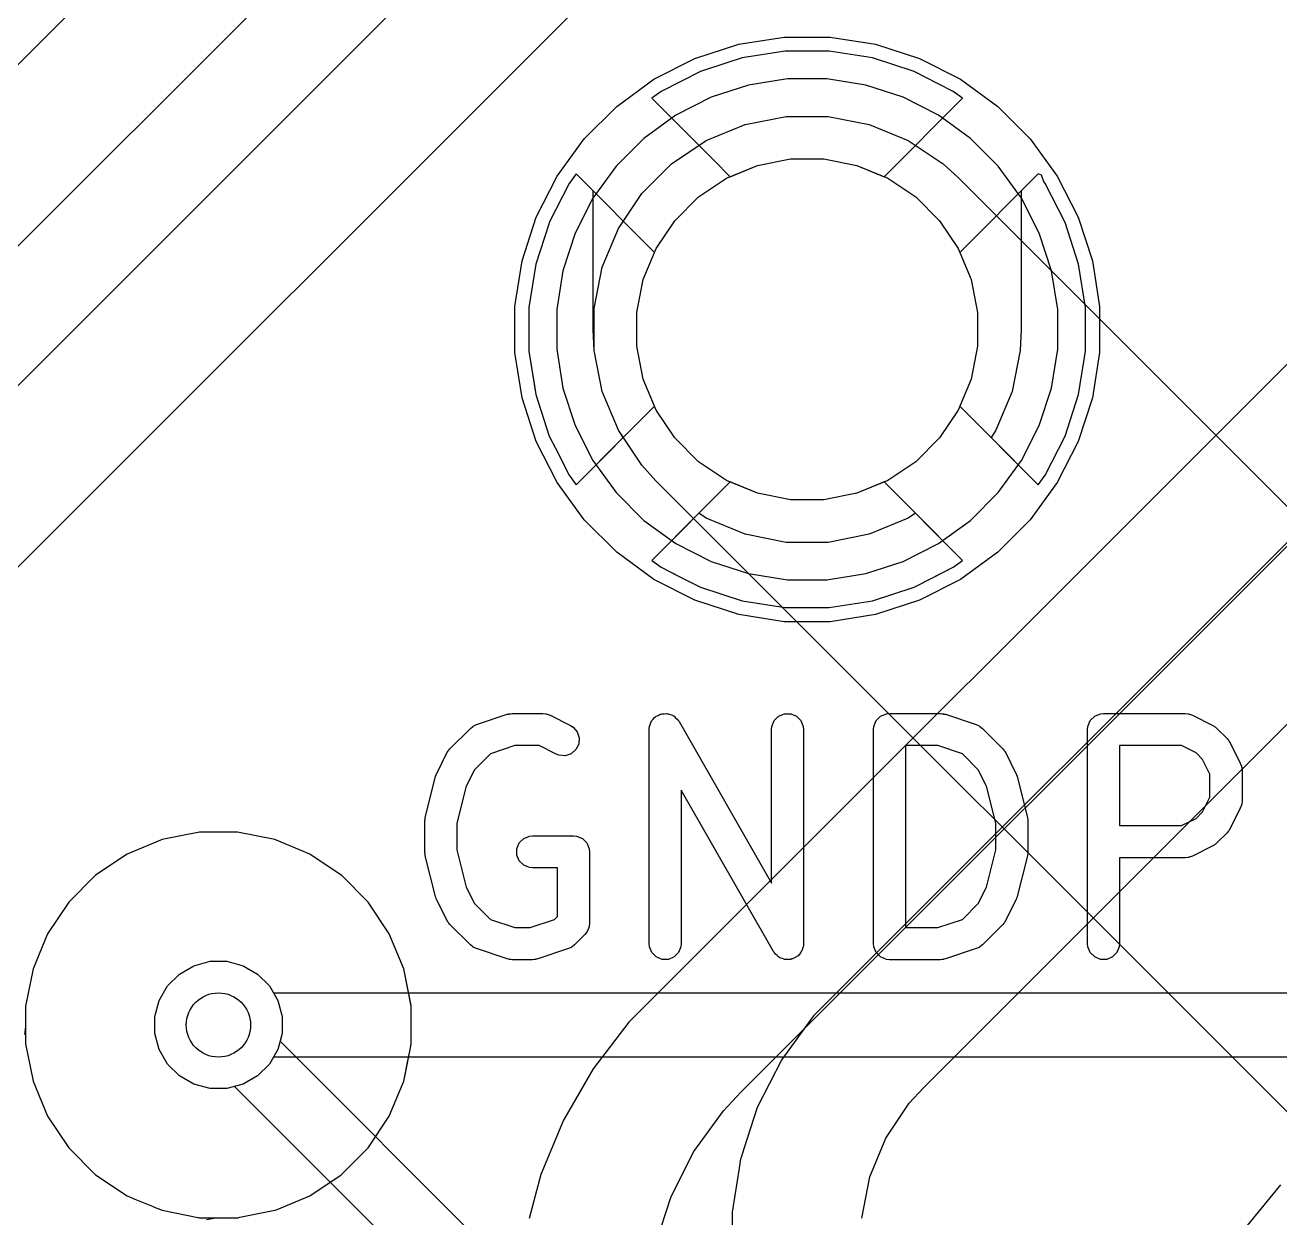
# Model space of a CAD drawing. Header units: inches. Extents: x 1.3 to 5.24, y -7.03 to -1.12.
# Drawn here: x 2.5235 to 2.7543, y -3.9134 to -3.694 of the extents above; entities that cross this region are included whole.
import ezdxf

# ---------------------------------------------------------------- set-up
doc = ezdxf.new("R2010")
doc.units = ezdxf.units.IN
doc.header["$MEASUREMENT"] = 0
for name, color, linetype, true_color in [('B.Cu', 153, 'CONTINUOUS', 0x4d7fc4), ('B.Mask', 4, 'CONTINUOUS', 0x02ffee), ('F.Cu', 13, 'CONTINUOUS', 0xc83434), ('F.Mask', 201, 'CONTINUOUS', 0xd864ff), ('F.Silkscreen', 41, 'CONTINUOUS', 0xf2eda1), ('In1.Cu', 91, 'CONTINUOUS', 0x7fc87f), ('In2.Cu', 33, 'CONTINUOUS', 0xce7d2c)]:
    doc.layers.add(name, color=color, linetype=linetype, true_color=true_color)

msp = doc.modelspace()

# ---------------------------------------------------------------- linework, layer by layer
at = {"layer": 'B.Cu', "linetype": 'CONTINUOUS'}
for p, q in [((2.82897, -3.71578), (2.66847, -3.87627)), ((2.62482, -3.72142), (2.62355, -3.72317)), ((2.62795, -3.72455), (2.62482, -3.72142)), ((2.62482, -3.72142), (2.62482, -3.72142)), ((2.62482, -3.72142), (2.62482, -3.72142)), ((2.70982, -3.72142), (2.70669, -3.72455)), ((2.71038, -3.72165), (2.70982, -3.72142)), ((2.71075, -3.7227), (2.71038, -3.72165)), ((2.62355, -3.72317), (2.61989, -3.73035)), ((2.7111, -3.72318), (2.71075, -3.7227)), ((2.71475, -3.73035), (2.7111, -3.72318)), ((2.62795, -3.75), (2.62795, -3.72455)), ((2.70669, -3.72455), (2.70669, -3.75)), ((2.61979, -3.73066), (2.6174, -3.73802)), ((2.61989, -3.73035), (2.61979, -3.73066)), ((2.71724, -3.73802), (2.71475, -3.73035)), ((2.71475, -3.73035), (2.71475, -3.73035)), ((2.71475, -3.73035), (2.71475, -3.73035)), ((2.6887, -3.88948), (2.84618, -3.732)), ((2.6174, -3.73802), (2.61614, -3.74597)), ((2.6174, -3.73802), (2.6174, -3.73802)), ((2.6174, -3.73802), (2.6174, -3.73802)), ((2.7185, -3.74597), (2.71724, -3.73802)), ((2.61614, -3.74597), (2.61614, -3.75403)), ((2.7185, -3.75403), (2.7185, -3.74597)), ((2.62814, -3.75386), (2.62795, -3.75)), ((2.70669, -3.75), (2.7065, -3.75386)), ((2.61614, -3.75403), (2.61715, -3.76037)), ((2.62965, -3.76143), (2.62814, -3.75386)), ((2.7065, -3.75386), (2.705, -3.76143)), ((2.71724, -3.76198), (2.7185, -3.75403)), ((2.61715, -3.76037), (2.6174, -3.76198)), ((2.6174, -3.76198), (2.61989, -3.76965)), ((2.6326, -3.76856), (2.62965, -3.76143)), ((2.705, -3.76143), (2.70204, -3.76856)), ((2.71475, -3.76965), (2.71724, -3.76198)), ((2.61989, -3.76965), (2.62103, -3.77188)), ((2.62482, -3.77858), (2.6335, -3.7699)), ((2.6335, -3.7699), (2.6326, -3.76856)), ((2.70204, -3.76856), (2.70115, -3.7699)), ((2.70115, -3.7699), (2.70982, -3.77858)), ((2.7111, -3.77682), (2.71475, -3.76965)), ((2.62103, -3.77188), (2.62355, -3.77683)), ((2.62355, -3.77683), (2.62355, -3.77683)), ((2.62355, -3.77683), (2.62482, -3.77858)), ((2.70982, -3.77858), (2.7111, -3.77682)), ((2.62482, -3.77858), (2.62482, -3.77858)), ((2.62482, -3.77858), (2.62482, -3.77858)), ((2.62482, -3.77858), (2.62482, -3.77858)), ((2.70982, -3.77858), (2.70982, -3.77858)), ((2.64742, -3.78382), (2.63874, -3.7925)), ((2.64876, -3.78472), (2.64742, -3.78382)), ((2.68723, -3.78382), (2.68588, -3.78472)), ((2.6959, -3.7925), (2.68723, -3.78382)), ((2.65589, -3.78767), (2.64876, -3.78472)), ((2.68588, -3.78472), (2.67875, -3.78767)), ((2.66346, -3.78918), (2.65589, -3.78767)), ((2.67875, -3.78767), (2.67118, -3.78918)), ((2.67118, -3.78918), (2.66346, -3.78918)), ((2.63874, -3.7925), (2.63874, -3.7925)), ((2.63874, -3.7925), (2.63874, -3.7925)), ((2.63874, -3.7925), (2.6405, -3.79377)), ((2.69415, -3.79377), (2.6959, -3.7925)), ((2.6405, -3.79377), (2.64389, -3.7955)), ((2.64389, -3.7955), (2.64768, -3.79743)), ((2.68751, -3.79716), (2.69415, -3.79377)), ((2.69415, -3.79377), (2.69415, -3.79377)), ((2.69415, -3.79377), (2.69415, -3.79377)), ((2.64768, -3.79743), (2.64768, -3.79743)), ((2.64768, -3.79743), (2.64768, -3.79743)), ((2.64768, -3.79743), (2.65534, -3.79992)), ((2.67931, -3.79992), (2.68697, -3.79743)), ((2.68697, -3.79743), (2.68751, -3.79716)), ((2.65534, -3.79992), (2.66329, -3.80118)), ((2.67135, -3.80118), (2.67931, -3.79992)), ((2.66329, -3.80118), (2.67135, -3.80118)), ((2.67135, -3.80118), (2.67135, -3.80118)), ((2.54871, -3.84386), (2.54226, -3.84653)), ((2.55556, -3.8425), (2.54871, -3.84386)), ((2.54871, -3.84386), (2.54871, -3.84386)), ((2.54871, -3.84386), (2.54871, -3.84386)), ((2.56255, -3.8425), (2.55556, -3.8425)), ((2.55556, -3.8425), (2.55556, -3.8425)), ((2.55556, -3.8425), (2.55556, -3.8425)), ((2.5694, -3.84386), (2.56255, -3.8425)), ((2.56255, -3.8425), (2.56255, -3.8425)), ((2.56255, -3.8425), (2.56255, -3.8425)), ((2.57585, -3.84653), (2.5694, -3.84386)), ((2.5694, -3.84386), (2.5694, -3.84386)), ((2.5694, -3.84386), (2.5694, -3.84386)), ((2.54226, -3.84654), (2.53646, -3.85041)), ((2.54226, -3.84653), (2.54226, -3.84653)), ((2.54226, -3.84653), (2.54226, -3.84654)), ((2.57585, -3.84654), (2.57585, -3.84653)), ((2.57585, -3.84653), (2.57585, -3.84653)), ((2.58165, -3.85041), (2.57585, -3.84654)), ((2.57585, -3.84654), (2.57585, -3.84654)), ((2.57585, -3.84654), (2.57585, -3.84654)), ((2.53645, -3.85042), (2.53152, -3.85535)), ((2.53646, -3.85041), (2.53645, -3.85042)), ((2.53646, -3.85041), (2.53646, -3.85041)), ((2.58165, -3.85041), (2.58165, -3.85041)), ((2.58166, -3.85042), (2.58165, -3.85041)), ((2.58659, -3.85535), (2.58166, -3.85042)), ((2.53152, -3.85535), (2.52764, -3.86116)), ((2.53152, -3.85535), (2.53152, -3.85535)), ((2.53152, -3.85535), (2.53152, -3.85535)), ((2.59047, -3.86116), (2.58659, -3.85535)), ((2.58659, -3.85535), (2.58659, -3.85535)), ((2.58659, -3.85535), (2.58659, -3.85535)), ((2.52764, -3.86116), (2.52496, -3.86761)), ((2.52764, -3.86116), (2.52764, -3.86116)), ((2.52764, -3.86116), (2.52764, -3.86116)), ((2.59315, -3.86761), (2.59047, -3.86116)), ((2.59047, -3.86116), (2.59047, -3.86116)), ((2.55187, -3.86858), (2.55454, -3.86704)), ((2.55454, -3.86704), (2.55751, -3.86624)), ((2.55751, -3.86624), (2.5606, -3.86624)), ((2.5606, -3.86624), (2.56358, -3.86704)), ((2.56358, -3.86704), (2.56625, -3.86858)), ((2.52496, -3.86761), (2.5236, -3.87446)), ((2.52496, -3.86761), (2.52496, -3.86761)), ((2.52496, -3.86761), (2.52496, -3.86761)), ((2.54968, -3.87076), (2.55187, -3.86858)), ((2.56625, -3.86858), (2.56843, -3.87076)), ((2.59451, -3.87446), (2.59315, -3.86761)), ((2.59315, -3.86761), (2.59315, -3.86761)), ((2.54814, -3.87343), (2.54968, -3.87076)), ((2.56843, -3.87076), (2.56997, -3.87343)), ((2.54735, -3.87641), (2.54814, -3.87343)), ((2.56997, -3.87343), (2.57077, -3.87641)), ((2.5236, -3.87446), (2.5236, -3.88144)), ((2.54735, -3.87949), (2.54735, -3.87641)), ((2.57077, -3.87641), (2.57077, -3.87949)), ((2.59451, -3.88144), (2.59451, -3.87446)), ((2.59451, -3.87446), (2.59451, -3.87446)), ((2.59451, -3.87446), (2.59451, -3.87446)), ((2.66847, -3.87627), (2.66264, -3.8843)), ((2.66847, -3.87627), (2.66847, -3.87627)), ((2.54814, -3.88247), (2.54735, -3.87949)), ((2.57077, -3.87949), (2.56997, -3.88247)), ((2.5236, -3.88144), (2.52496, -3.88829)), ((2.54968, -3.88514), (2.54814, -3.88247)), ((2.56997, -3.88247), (2.56843, -3.88514)), ((2.59332, -3.88741), (2.59442, -3.88187)), ((2.59442, -3.88187), (2.59451, -3.88144)), ((2.55187, -3.88732), (2.54968, -3.88514)), ((2.56843, -3.88514), (2.56625, -3.88732)), ((2.66264, -3.8843), (2.65814, -3.89313)), ((2.55454, -3.88886), (2.55187, -3.88732)), ((2.56625, -3.88732), (2.56358, -3.88886)), ((2.59315, -3.88829), (2.59332, -3.88741)), ((2.52496, -3.88829), (2.52496, -3.88829)), ((2.52496, -3.88829), (2.52496, -3.88829)), ((2.52496, -3.88829), (2.52764, -3.89475)), ((2.55751, -3.88966), (2.55454, -3.88886)), ((2.5606, -3.88966), (2.55751, -3.88966)), ((2.56358, -3.88886), (2.5606, -3.88966)), ((2.59047, -3.89475), (2.59315, -3.88829)), ((2.6861, -3.89235), (2.6887, -3.88948)), ((2.68304, -3.89693), (2.6861, -3.89235)), ((2.52764, -3.89475), (2.52764, -3.89475)), ((2.52764, -3.89475), (2.52764, -3.89475)), ((2.52764, -3.89475), (2.53152, -3.90055)), ((2.58659, -3.90055), (2.59047, -3.89475)), ((2.65814, -3.89313), (2.65567, -3.90073)), ((2.68181, -3.89876), (2.68304, -3.89693)), ((2.67886, -3.90589), (2.68181, -3.89876)), ((2.53152, -3.90055), (2.53152, -3.90055)), ((2.53152, -3.90055), (2.53152, -3.90055)), ((2.53152, -3.90055), (2.53645, -3.90549)), ((2.58165, -3.90549), (2.58659, -3.90055)), ((2.65567, -3.90073), (2.65516, -3.90232)), ((2.65508, -3.90257), (2.6548, -3.9043)), ((2.6551, -3.90248), (2.65508, -3.90257)), ((2.65508, -3.90257), (2.65508, -3.90257)), ((2.65516, -3.90232), (2.6551, -3.90248)), ((2.53645, -3.90549), (2.53646, -3.90549)), ((2.53646, -3.90549), (2.53646, -3.90549)), ((2.53646, -3.90549), (2.54226, -3.90937)), ((2.57585, -3.90937), (2.58165, -3.90549)), ((2.6548, -3.9043), (2.65352, -3.91236)), ((2.67735, -3.91346), (2.67886, -3.90589)), ((2.54226, -3.90937), (2.54226, -3.90937)), ((2.54226, -3.90937), (2.54368, -3.90996)), ((2.54368, -3.90996), (2.54705, -3.91136)), ((2.56984, -3.91186), (2.57585, -3.90937)), ((2.57585, -3.90937), (2.57585, -3.90937)), ((2.57585, -3.90937), (2.57585, -3.90937)), ((2.54705, -3.91136), (2.54705, -3.91136)), ((2.54705, -3.91136), (2.5471, -3.91137)), ((2.5471, -3.91137), (2.54871, -3.91204)), ((2.54871, -3.91204), (2.54871, -3.91204)), ((2.54871, -3.91204), (2.54871, -3.91204)), ((2.54871, -3.91204), (2.55526, -3.91335)), ((2.55526, -3.91335), (2.55537, -3.91337)), ((2.55537, -3.91337), (2.55556, -3.91341)), ((2.55556, -3.91341), (2.56255, -3.91341)), ((2.56255, -3.91341), (2.56271, -3.91341)), ((2.56271, -3.91341), (2.56302, -3.91331)), ((2.56302, -3.91331), (2.56483, -3.91295)), ((2.56483, -3.91295), (2.5694, -3.91204)), ((2.56483, -3.91295), (2.56483, -3.91295)), ((2.5694, -3.91204), (2.56952, -3.91199)), ((2.5694, -3.91204), (2.5694, -3.91204)), ((2.5694, -3.91204), (2.5694, -3.91204)), ((2.5694, -3.91204), (2.5694, -3.91204)), ((2.5694, -3.91204), (2.5694, -3.91204)), ((2.56952, -3.91199), (2.56984, -3.91186)), ((2.56984, -3.91186), (2.56984, -3.91186)), ((2.65352, -3.91236), (2.65352, -4.02071))]:
    msp.add_line(p, q, dxfattribs=at)
at = {"layer": 'B.Cu'}
msp.add_circle((2.55906, -3.87795), 0.00591, dxfattribs=at)
at = {"layer": 'B.Mask', "linetype": 'CONTINUOUS'}
for p, q in [((2.65818, -3.71986), (2.66424, -3.71866)), ((2.66424, -3.71866), (2.67041, -3.71866)), ((2.67041, -3.71866), (2.67647, -3.71986)), ((2.65248, -3.72222), (2.65818, -3.71986)), ((2.67647, -3.71986), (2.68217, -3.72222)), ((2.64734, -3.72565), (2.65248, -3.72222)), ((2.68217, -3.72222), (2.6873, -3.72565)), ((2.64298, -3.73002), (2.64734, -3.72565)), ((2.6873, -3.72565), (2.69167, -3.73002)), ((2.63955, -3.73515), (2.64298, -3.73002)), ((2.69167, -3.73002), (2.6951, -3.73515)), ((2.63718, -3.74086), (2.63955, -3.73515)), ((2.6951, -3.73515), (2.69746, -3.74086)), ((2.63598, -3.74691), (2.63718, -3.74086)), ((2.69746, -3.74086), (2.69867, -3.74691)), ((2.63598, -3.75309), (2.63598, -3.74691)), ((2.69867, -3.74691), (2.69867, -3.75309)), ((2.63718, -3.75914), (2.63598, -3.75309)), ((2.69867, -3.75309), (2.69746, -3.75914)), ((2.63955, -3.76485), (2.63718, -3.75914)), ((2.69746, -3.75914), (2.6951, -3.76485)), ((2.64298, -3.76998), (2.63955, -3.76485)), ((2.6951, -3.76485), (2.69167, -3.76998)), ((2.64734, -3.77435), (2.64298, -3.76998)), ((2.69167, -3.76998), (2.6873, -3.77435)), ((2.65248, -3.77778), (2.64734, -3.77435)), ((2.6873, -3.77435), (2.68217, -3.77778)), ((2.65818, -3.78014), (2.65248, -3.77778)), ((2.68217, -3.77778), (2.67647, -3.78014)), ((2.66424, -3.78134), (2.65818, -3.78014)), ((2.67041, -3.78134), (2.66424, -3.78134)), ((2.67647, -3.78014), (2.67041, -3.78134))]:
    msp.add_line(p, q, dxfattribs=at)
at = {"layer": 'F.Cu', "linetype": 'CONTINUOUS'}
for p, q in [((2.66329, -3.69882), (2.65534, -3.70008)), ((2.67135, -3.69882), (2.66329, -3.69882)), ((2.66329, -3.69882), (2.66329, -3.69882)), ((2.67931, -3.70008), (2.67135, -3.69882)), ((2.67135, -3.69882), (2.67135, -3.69882)), ((2.65236, -3.70105), (2.64768, -3.70257)), ((2.65534, -3.70008), (2.65236, -3.70105)), ((2.65534, -3.70008), (2.65534, -3.70008)), ((2.65534, -3.70008), (2.65534, -3.70008)), ((2.68697, -3.70257), (2.67931, -3.70008)), ((2.67931, -3.70008), (2.67931, -3.70008)), ((2.64768, -3.70257), (2.6405, -3.70623)), ((2.69151, -3.70488), (2.68697, -3.70257)), ((2.69415, -3.70623), (2.69151, -3.70488)), ((2.6405, -3.70623), (2.63874, -3.7075)), ((2.63874, -3.7075), (2.63874, -3.7075)), ((2.63874, -3.7075), (2.63874, -3.7075)), ((2.63874, -3.7075), (2.65014, -3.7189)), ((2.68147, -3.72193), (2.6959, -3.7075)), ((2.6959, -3.7075), (2.69415, -3.70623)), ((2.69415, -3.70623), (2.69415, -3.70623)), ((2.6959, -3.7075), (2.6959, -3.7075)), ((2.6959, -3.7075), (2.6959, -3.7075)), ((2.6959, -3.7075), (2.6959, -3.7075)), ((2.6959, -3.7075), (2.6959, -3.7075)), ((2.65014, -3.7189), (2.65318, -3.72193)), ((2.65818, -3.71986), (2.66424, -3.71866)), ((2.66424, -3.71866), (2.67041, -3.71866)), ((2.67041, -3.71866), (2.67647, -3.71986)), ((2.62482, -3.72142), (2.62355, -3.72317)), ((2.63926, -3.73585), (2.62482, -3.72142)), ((2.62482, -3.72142), (2.62482, -3.72142)), ((2.62482, -3.72142), (2.62482, -3.72142)), ((2.65318, -3.72193), (2.65818, -3.71986)), ((2.67647, -3.71986), (2.68147, -3.72193)), ((2.70982, -3.72142), (2.69539, -3.73585)), ((2.71038, -3.72165), (2.70982, -3.72142)), ((2.71075, -3.7227), (2.71038, -3.72165)), ((2.62355, -3.72317), (2.61989, -3.73035)), ((2.7111, -3.72318), (2.71075, -3.7227)), ((2.71475, -3.73035), (2.7111, -3.72318)), ((2.7871, -3.72488), (2.63454, -3.87744)), ((2.61979, -3.73066), (2.6174, -3.73802)), ((2.61989, -3.73035), (2.61979, -3.73066)), ((2.71724, -3.73802), (2.71475, -3.73035)), ((2.71475, -3.73035), (2.71475, -3.73035)), ((2.71475, -3.73035), (2.71475, -3.73035)), ((2.6174, -3.73802), (2.61614, -3.74597)), ((2.6174, -3.73802), (2.6174, -3.73802)), ((2.6174, -3.73802), (2.6174, -3.73802)), ((2.63718, -3.74086), (2.63926, -3.73585)), ((2.65509, -3.89033), (2.80765, -3.73777)), ((2.69539, -3.73585), (2.69746, -3.74086)), ((2.7185, -3.74597), (2.71724, -3.73802)), ((2.63598, -3.74691), (2.63718, -3.74086)), ((2.69746, -3.74086), (2.69867, -3.74691)), ((2.61614, -3.74597), (2.61614, -3.75403)), ((2.63598, -3.75309), (2.63598, -3.74691)), ((2.69867, -3.74691), (2.69867, -3.75309)), ((2.7185, -3.75403), (2.7185, -3.74597)), ((2.61614, -3.75403), (2.6174, -3.76198)), ((2.63718, -3.75914), (2.63598, -3.75309)), ((2.69867, -3.75309), (2.69746, -3.75914)), ((2.71724, -3.76198), (2.7185, -3.75403)), ((2.63926, -3.76415), (2.63718, -3.75914)), ((2.69746, -3.75914), (2.69539, -3.76415)), ((2.6174, -3.76198), (2.6174, -3.76198)), ((2.6174, -3.76198), (2.61989, -3.76965)), ((2.71475, -3.76965), (2.71724, -3.76198)), ((2.62482, -3.77858), (2.63926, -3.76415)), ((2.69539, -3.76415), (2.70982, -3.77858)), ((2.61989, -3.76965), (2.62103, -3.77188)), ((2.7111, -3.77682), (2.71475, -3.76965)), ((2.62103, -3.77188), (2.62355, -3.77683)), ((2.62355, -3.77683), (2.62355, -3.77683)), ((2.62355, -3.77683), (2.62482, -3.77858)), ((2.70982, -3.77858), (2.7111, -3.77682)), ((2.62482, -3.77858), (2.62482, -3.77858)), ((2.62482, -3.77858), (2.62482, -3.77858)), ((2.62482, -3.77858), (2.62482, -3.77858)), ((2.65318, -3.77807), (2.63874, -3.7925)), ((2.65818, -3.78014), (2.65318, -3.77807)), ((2.68147, -3.77807), (2.67647, -3.78014)), ((2.6959, -3.7925), (2.68147, -3.77807)), ((2.70982, -3.77858), (2.70982, -3.77858)), ((2.66424, -3.78134), (2.65818, -3.78014)), ((2.67041, -3.78134), (2.66424, -3.78134)), ((2.67647, -3.78014), (2.67041, -3.78134)), ((2.63874, -3.7925), (2.63874, -3.7925)), ((2.63874, -3.7925), (2.63874, -3.7925)), ((2.63874, -3.7925), (2.6405, -3.79377)), ((2.69415, -3.79377), (2.6959, -3.7925)), ((2.6405, -3.79377), (2.64339, -3.79525)), ((2.64339, -3.79525), (2.64768, -3.79743)), ((2.68751, -3.79716), (2.69263, -3.79455)), ((2.69263, -3.79455), (2.69415, -3.79377)), ((2.64768, -3.79743), (2.64768, -3.79743)), ((2.64768, -3.79743), (2.64768, -3.79743)), ((2.64768, -3.79743), (2.65534, -3.79992)), ((2.67931, -3.79992), (2.68697, -3.79743)), ((2.68697, -3.79743), (2.68751, -3.79716)), ((2.65534, -3.79992), (2.66329, -3.80118)), ((2.67135, -3.80118), (2.67931, -3.79992)), ((2.66329, -3.80118), (2.67135, -3.80118)), ((2.67135, -3.80118), (2.67135, -3.80118)), ((2.54871, -3.84386), (2.54226, -3.84653)), ((2.55556, -3.8425), (2.54871, -3.84386)), ((2.54871, -3.84386), (2.54871, -3.84386)), ((2.54871, -3.84386), (2.54871, -3.84386)), ((2.56255, -3.8425), (2.55556, -3.8425)), ((2.55556, -3.8425), (2.55556, -3.8425)), ((2.55556, -3.8425), (2.55556, -3.8425)), ((2.5694, -3.84386), (2.56255, -3.8425)), ((2.56255, -3.8425), (2.56255, -3.8425)), ((2.56255, -3.8425), (2.56255, -3.8425)), ((2.57585, -3.84653), (2.5694, -3.84386)), ((2.5694, -3.84386), (2.5694, -3.84386)), ((2.5694, -3.84386), (2.5694, -3.84386)), ((2.54226, -3.84654), (2.53646, -3.85041)), ((2.54226, -3.84653), (2.54226, -3.84653)), ((2.54226, -3.84653), (2.54226, -3.84654)), ((2.57585, -3.84654), (2.57585, -3.84653)), ((2.57585, -3.84653), (2.57585, -3.84653)), ((2.58165, -3.85041), (2.57585, -3.84654)), ((2.57585, -3.84654), (2.57585, -3.84654)), ((2.57585, -3.84654), (2.57585, -3.84654)), ((2.53645, -3.85042), (2.53152, -3.85535)), ((2.53646, -3.85041), (2.53645, -3.85042)), ((2.53646, -3.85041), (2.53646, -3.85041)), ((2.58165, -3.85041), (2.58165, -3.85041)), ((2.58166, -3.85042), (2.58165, -3.85041)), ((2.58659, -3.85535), (2.58166, -3.85042)), ((2.53152, -3.85535), (2.52764, -3.86116)), ((2.53152, -3.85535), (2.53152, -3.85535)), ((2.53152, -3.85535), (2.53152, -3.85535)), ((2.59047, -3.86116), (2.58659, -3.85535)), ((2.58659, -3.85535), (2.58659, -3.85535)), ((2.58659, -3.85535), (2.58659, -3.85535)), ((2.52764, -3.86116), (2.52496, -3.86761)), ((2.52764, -3.86116), (2.52764, -3.86116)), ((2.52764, -3.86116), (2.52764, -3.86116)), ((2.59315, -3.86761), (2.59047, -3.86116)), ((2.59047, -3.86116), (2.59047, -3.86116)), ((2.55187, -3.86858), (2.55454, -3.86704)), ((2.55454, -3.86704), (2.55751, -3.86624)), ((2.55751, -3.86624), (2.5606, -3.86624)), ((2.5606, -3.86624), (2.56358, -3.86704)), ((2.56358, -3.86704), (2.56625, -3.86858)), ((2.52496, -3.86761), (2.5236, -3.87446)), ((2.52496, -3.86761), (2.52496, -3.86761)), ((2.52496, -3.86761), (2.52496, -3.86761)), ((2.54968, -3.87076), (2.55187, -3.86858)), ((2.56625, -3.86858), (2.56843, -3.87076)), ((2.59449, -3.87438), (2.59315, -3.86761)), ((2.59315, -3.86761), (2.59315, -3.86761)), ((2.54814, -3.87343), (2.54968, -3.87076)), ((2.56843, -3.87076), (2.56997, -3.87343)), ((2.54735, -3.87641), (2.54814, -3.87343)), ((2.56997, -3.87343), (2.57077, -3.87641)), ((2.5236, -3.87446), (2.5236, -3.8783)), ((2.54735, -3.87949), (2.54735, -3.87641)), ((2.57077, -3.87641), (2.57077, -3.87949)), ((2.59451, -3.87445), (2.59449, -3.87438)), ((2.59451, -3.87446), (2.59451, -3.87445)), ((2.59451, -3.88144), (2.59451, -3.87446)), ((2.59451, -3.87446), (2.59451, -3.87446)), ((2.5236, -3.8783), (2.5234, -3.87968)), ((2.63454, -3.87744), (2.62794, -3.88604)), ((2.63454, -3.87744), (2.63454, -3.87744)), ((2.63454, -3.87744), (2.63454, -3.87744)), ((2.54814, -3.88247), (2.54735, -3.87949)), ((2.57077, -3.87949), (2.56997, -3.88247)), ((2.54968, -3.88514), (2.54814, -3.88247)), ((2.56997, -3.88247), (2.56843, -3.88514)), ((2.59401, -3.88395), (2.59431, -3.88245)), ((2.59431, -3.88245), (2.59451, -3.88144)), ((2.59431, -3.88245), (2.59431, -3.88245)), ((2.55187, -3.88732), (2.54968, -3.88514)), ((2.56843, -3.88514), (2.56625, -3.88732)), ((2.59315, -3.88829), (2.59395, -3.88425)), ((2.59395, -3.88425), (2.59401, -3.88395)), ((2.55454, -3.88886), (2.55187, -3.88732)), ((2.56625, -3.88732), (2.56358, -3.88886)), ((2.62794, -3.88604), (2.62477, -3.89153)), ((2.55751, -3.88966), (2.55454, -3.88886)), ((2.5606, -3.88966), (2.55751, -3.88966)), ((2.56358, -3.88886), (2.5606, -3.88966)), ((2.59047, -3.89475), (2.59315, -3.88829)), ((2.65194, -3.89373), (2.65509, -3.89033)), ((2.62477, -3.89153), (2.62252, -3.89543)), ((2.62477, -3.89153), (2.62477, -3.89153)), ((2.58659, -3.90055), (2.59047, -3.89475)), ((2.6465, -3.90123), (2.65194, -3.89373)), ((2.62252, -3.89543), (2.61837, -3.90545)), ((2.62252, -3.89543), (2.62252, -3.89543)), ((2.58165, -3.90549), (2.58659, -3.90055)), ((2.64229, -3.90949), (2.6465, -3.90123)), ((2.57585, -3.90937), (2.58165, -3.90549)), ((2.61837, -3.90545), (2.61621, -3.91352)), ((2.61837, -3.90545), (2.61837, -3.90545)), ((2.56984, -3.91186), (2.57585, -3.90937)), ((2.57585, -3.90937), (2.57585, -3.90937)), ((2.57585, -3.90937), (2.57585, -3.90937)), ((2.63943, -3.9183), (2.64229, -3.90949)), ((2.55687, -3.91371), (2.55857, -3.91341)), ((2.55857, -3.91341), (2.56271, -3.91341)), ((2.56271, -3.91341), (2.56302, -3.91331)), ((2.56302, -3.91331), (2.56483, -3.91295)), ((2.56483, -3.91295), (2.5694, -3.91204)), ((2.56483, -3.91295), (2.56483, -3.91295)), ((2.5694, -3.91204), (2.56952, -3.91199)), ((2.5694, -3.91204), (2.5694, -3.91204)), ((2.5694, -3.91204), (2.5694, -3.91204)), ((2.5694, -3.91204), (2.5694, -3.91204)), ((2.5694, -3.91204), (2.5694, -3.91204)), ((2.56952, -3.91199), (2.56984, -3.91186)), ((2.56984, -3.91186), (2.56984, -3.91186))]:
    msp.add_line(p, q, dxfattribs=at)
at = {"layer": 'F.Cu'}
msp.add_circle((2.55906, -3.87795), 0.00591, dxfattribs=at)
at = {"layer": 'F.Mask', "linetype": 'CONTINUOUS'}
for p, q in [((2.65818, -3.71986), (2.66424, -3.71866)), ((2.66424, -3.71866), (2.67041, -3.71866)), ((2.67041, -3.71866), (2.67647, -3.71986)), ((2.65248, -3.72222), (2.65818, -3.71986)), ((2.67647, -3.71986), (2.68217, -3.72222)), ((2.64734, -3.72565), (2.65248, -3.72222)), ((2.68217, -3.72222), (2.6873, -3.72565)), ((2.64298, -3.73002), (2.64734, -3.72565)), ((2.6873, -3.72565), (2.69167, -3.73002)), ((2.63955, -3.73515), (2.64298, -3.73002)), ((2.69167, -3.73002), (2.6951, -3.73515)), ((2.63718, -3.74086), (2.63955, -3.73515)), ((2.6951, -3.73515), (2.69746, -3.74086)), ((2.63598, -3.74691), (2.63718, -3.74086)), ((2.69746, -3.74086), (2.69867, -3.74691)), ((2.63598, -3.75309), (2.63598, -3.74691)), ((2.69867, -3.74691), (2.69867, -3.75309)), ((2.63718, -3.75914), (2.63598, -3.75309)), ((2.69867, -3.75309), (2.69746, -3.75914)), ((2.63955, -3.76485), (2.63718, -3.75914)), ((2.69746, -3.75914), (2.6951, -3.76485)), ((2.64298, -3.76998), (2.63955, -3.76485)), ((2.6951, -3.76485), (2.69167, -3.76998)), ((2.64734, -3.77435), (2.64298, -3.76998)), ((2.69167, -3.76998), (2.6873, -3.77435)), ((2.65248, -3.77778), (2.64734, -3.77435)), ((2.6873, -3.77435), (2.68217, -3.77778)), ((2.65818, -3.78014), (2.65248, -3.77778)), ((2.68217, -3.77778), (2.67647, -3.78014)), ((2.66424, -3.78134), (2.65818, -3.78014)), ((2.67041, -3.78134), (2.66424, -3.78134)), ((2.67647, -3.78014), (2.67041, -3.78134))]:
    msp.add_line(p, q, dxfattribs=at)
at = {"layer": 'F.Silkscreen', "linetype": 'CONTINUOUS'}
for p, q in [((2.65473, -3.69755), (2.66309, -3.69623)), ((2.66309, -3.69623), (2.67155, -3.69623)), ((2.67155, -3.69623), (2.67991, -3.69755)), ((2.64668, -3.70017), (2.65473, -3.69755)), ((2.67991, -3.69755), (2.68796, -3.70017)), ((2.63914, -3.70401), (2.64668, -3.70017)), ((2.68796, -3.70017), (2.6955, -3.70401)), ((2.63229, -3.70899), (2.63914, -3.70401)), ((2.65654, -3.70507), (2.64964, -3.70731)), ((2.6637, -3.70394), (2.65654, -3.70507)), ((2.67095, -3.70394), (2.6637, -3.70394)), ((2.67811, -3.70507), (2.67095, -3.70394)), ((2.685, -3.70731), (2.67811, -3.70507)), ((2.6955, -3.70401), (2.70235, -3.70899)), ((2.64964, -3.70731), (2.64318, -3.7106)), ((2.69147, -3.7106), (2.685, -3.70731)), ((2.62631, -3.71497), (2.63229, -3.70899)), ((2.70235, -3.70899), (2.70834, -3.71497)), ((2.64318, -3.7106), (2.63731, -3.71487)), ((2.69733, -3.71487), (2.69147, -3.7106)), ((2.62133, -3.72182), (2.62631, -3.71497)), ((2.63731, -3.71487), (2.63219, -3.71999)), ((2.70246, -3.71999), (2.69733, -3.71487)), ((2.70834, -3.71497), (2.71331, -3.72182)), ((2.61749, -3.72936), (2.62133, -3.72182)), ((2.63219, -3.71999), (2.62793, -3.72586)), ((2.70672, -3.72586), (2.70246, -3.71999)), ((2.71331, -3.72182), (2.71715, -3.72936)), ((2.62793, -3.72586), (2.62463, -3.73232)), ((2.71001, -3.73232), (2.70672, -3.72586)), ((2.61488, -3.73741), (2.61749, -3.72936)), ((2.71715, -3.72936), (2.71977, -3.73741)), ((2.62463, -3.73232), (2.62239, -3.73921)), ((2.71225, -3.73921), (2.71001, -3.73232)), ((2.61355, -3.74577), (2.61488, -3.73741)), ((2.71977, -3.73741), (2.72109, -3.74577)), ((2.62239, -3.73921), (2.62126, -3.74637)), ((2.71339, -3.74637), (2.71225, -3.73921)), ((2.61355, -3.74637), (2.61355, -3.74577)), ((2.61355, -3.75423), (2.61355, -3.74637)), ((2.62126, -3.74637), (2.62126, -3.75363)), ((2.71339, -3.75363), (2.71339, -3.74637)), ((2.72109, -3.74577), (2.72109, -3.75423)), ((2.61488, -3.76259), (2.61355, -3.75423)), ((2.62126, -3.75363), (2.62239, -3.76079)), ((2.71225, -3.76079), (2.71339, -3.75363)), ((2.72109, -3.75423), (2.71977, -3.76259)), ((2.62239, -3.76079), (2.62463, -3.76768)), ((2.71001, -3.76768), (2.71225, -3.76079)), ((2.61749, -3.77064), (2.61488, -3.76259)), ((2.71977, -3.76259), (2.71715, -3.77064)), ((2.62463, -3.76768), (2.62793, -3.77414)), ((2.70672, -3.77414), (2.71001, -3.76768)), ((2.62133, -3.77818), (2.61749, -3.77064)), ((2.71715, -3.77064), (2.71331, -3.77818)), ((2.62793, -3.77414), (2.63219, -3.78001)), ((2.70246, -3.78001), (2.70672, -3.77414)), ((2.62631, -3.78503), (2.62133, -3.77818)), ((2.71331, -3.77818), (2.70834, -3.78503)), ((2.63219, -3.78001), (2.63731, -3.78513)), ((2.69733, -3.78513), (2.70246, -3.78001)), ((2.63229, -3.79101), (2.62631, -3.78503)), ((2.63731, -3.78513), (2.64318, -3.7894)), ((2.69147, -3.7894), (2.69733, -3.78513)), ((2.70834, -3.78503), (2.70235, -3.79101)), ((2.63914, -3.79599), (2.63229, -3.79101)), ((2.64318, -3.7894), (2.64964, -3.79269)), ((2.685, -3.79269), (2.69147, -3.7894)), ((2.70235, -3.79101), (2.6955, -3.79599)), ((2.64964, -3.79269), (2.65654, -3.79493)), ((2.67811, -3.79493), (2.685, -3.79269)), ((2.65654, -3.79493), (2.6637, -3.79606)), ((2.67095, -3.79606), (2.67811, -3.79493)), ((2.64668, -3.79983), (2.63914, -3.79599)), ((2.6637, -3.79606), (2.67095, -3.79606)), ((2.6955, -3.79599), (2.68796, -3.79983)), ((2.65473, -3.80245), (2.64668, -3.79983)), ((2.68796, -3.79983), (2.67991, -3.80245)), ((2.66309, -3.80377), (2.65473, -3.80245)), ((2.67991, -3.80245), (2.67155, -3.80377)), ((2.67155, -3.80377), (2.66309, -3.80377)), ((2.60653, -3.82269), (2.61216, -3.82081)), ((2.61216, -3.82081), (2.61244, -3.82075)), ((2.61244, -3.82075), (2.61251, -3.82072)), ((2.61251, -3.82072), (2.61262, -3.82071)), ((2.61262, -3.82071), (2.61272, -3.82069)), ((2.61272, -3.82069), (2.6128, -3.82069)), ((2.6128, -3.82069), (2.61309, -3.82066)), ((2.61309, -3.82066), (2.61871, -3.82066)), ((2.61871, -3.82066), (2.61929, -3.82072)), ((2.61929, -3.82072), (2.61939, -3.82076)), ((2.61939, -3.82076), (2.61949, -3.82077)), ((2.61949, -3.82077), (2.62004, -3.82097)), ((2.62004, -3.82097), (2.62378, -3.82285)), ((2.63944, -3.82129), (2.63957, -3.82116)), ((2.63957, -3.82116), (2.63993, -3.82101)), ((2.63993, -3.82101), (2.64028, -3.82081)), ((2.64028, -3.82081), (2.64046, -3.82079)), ((2.64046, -3.82079), (2.64064, -3.82072)), ((2.64064, -3.82072), (2.64103, -3.82072)), ((2.64103, -3.82072), (2.64142, -3.82067)), ((2.64142, -3.82067), (2.6416, -3.82072)), ((2.6416, -3.82072), (2.64179, -3.82072)), ((2.64179, -3.82072), (2.64215, -3.82087)), ((2.64215, -3.82087), (2.64253, -3.82097)), ((2.64253, -3.82097), (2.64268, -3.82109)), ((2.64268, -3.82109), (2.64285, -3.82116)), ((2.64285, -3.82116), (2.64313, -3.82144)), ((2.66125, -3.82197), (2.66207, -3.82116)), ((2.66207, -3.82116), (2.66313, -3.82072)), ((2.66313, -3.82072), (2.66429, -3.82072)), ((2.66429, -3.82072), (2.66535, -3.82116)), ((2.66535, -3.82116), (2.66616, -3.82197)), ((2.68, -3.82197), (2.68082, -3.82116)), ((2.68082, -3.82116), (2.68188, -3.82072)), ((2.68188, -3.82072), (2.68246, -3.82066)), ((2.68246, -3.82066), (2.69183, -3.82066)), ((2.69183, -3.82066), (2.69212, -3.82069)), ((2.69212, -3.82069), (2.6922, -3.82069)), ((2.6922, -3.82069), (2.6923, -3.82071)), ((2.6923, -3.82071), (2.69241, -3.82072)), ((2.69241, -3.82072), (2.69248, -3.82075)), ((2.69248, -3.82075), (2.69276, -3.82081)), ((2.69276, -3.82081), (2.69839, -3.82269)), ((2.71937, -3.82197), (2.72019, -3.82116)), ((2.72019, -3.82116), (2.72125, -3.82072)), ((2.72125, -3.82072), (2.72183, -3.82066)), ((2.72183, -3.82066), (2.73682, -3.82066)), ((2.73682, -3.82066), (2.7374, -3.82072)), ((2.7374, -3.82072), (2.7375, -3.82076)), ((2.7375, -3.82076), (2.7376, -3.82077)), ((2.7376, -3.82077), (2.73815, -3.82097)), ((2.73815, -3.82097), (2.74189, -3.82285)), ((2.60163, -3.82715), (2.60538, -3.8234)), ((2.60538, -3.8234), (2.60583, -3.82303)), ((2.60583, -3.82303), (2.60592, -3.82299)), ((2.60592, -3.82299), (2.606, -3.82292)), ((2.606, -3.82292), (2.60653, -3.82269)), ((2.62378, -3.82285), (2.62427, -3.82316)), ((2.62427, -3.82316), (2.62503, -3.82403)), ((2.63826, -3.82361), (2.63827, -3.82347)), ((2.63827, -3.82341), (2.63829, -3.82333)), ((2.63827, -3.82347), (2.63827, -3.82341)), ((2.63829, -3.82333), (2.63832, -3.82304)), ((2.63832, -3.82304), (2.63847, -3.82268)), ((2.63847, -3.82268), (2.63857, -3.8223)), ((2.63857, -3.8223), (2.63868, -3.82215)), ((2.63868, -3.82215), (2.63876, -3.82197)), ((2.63876, -3.82197), (2.63903, -3.8217)), ((2.63903, -3.8217), (2.63927, -3.82139)), ((2.63927, -3.82139), (2.63944, -3.82129)), ((2.64313, -3.82144), (2.64344, -3.82168)), ((2.64344, -3.82168), (2.64361, -3.82192)), ((2.64361, -3.82192), (2.64367, -3.82197)), ((2.64367, -3.82197), (2.64369, -3.82203)), ((2.64369, -3.82203), (2.64378, -3.82215)), ((2.64378, -3.82215), (2.66076, -3.85187)), ((2.66076, -3.82361), (2.66081, -3.82304)), ((2.66081, -3.82304), (2.66125, -3.82197)), ((2.66616, -3.82197), (2.6666, -3.82304)), ((2.6666, -3.82304), (2.66666, -3.82361)), ((2.6795, -3.82361), (2.67956, -3.82304)), ((2.67956, -3.82304), (2.68, -3.82197)), ((2.69839, -3.82269), (2.69892, -3.82292)), ((2.69892, -3.82292), (2.699, -3.82299)), ((2.699, -3.82299), (2.6991, -3.82303)), ((2.6991, -3.82303), (2.69954, -3.8234)), ((2.69954, -3.8234), (2.70329, -3.82715)), ((2.71887, -3.82361), (2.71893, -3.82304)), ((2.71893, -3.82304), (2.71937, -3.82197)), ((2.74189, -3.82285), (2.74214, -3.823)), ((2.74214, -3.823), (2.74221, -3.82303)), ((2.74221, -3.82303), (2.7423, -3.8231)), ((2.7423, -3.8231), (2.74238, -3.82316)), ((2.74238, -3.82316), (2.74244, -3.82322)), ((2.74244, -3.82322), (2.74266, -3.8234)), ((2.74266, -3.8234), (2.74454, -3.82528)), ((2.62503, -3.82403), (2.62539, -3.82512)), ((2.62539, -3.82512), (2.62531, -3.82627)), ((2.63826, -3.86299), (2.63826, -3.82361)), ((2.66076, -3.85187), (2.66076, -3.82361)), ((2.66666, -3.82361), (2.66666, -3.86299)), ((2.6795, -3.86299), (2.6795, -3.82361)), ((2.71887, -3.86299), (2.71887, -3.82361)), ((2.74454, -3.82528), (2.74472, -3.8255)), ((2.74472, -3.8255), (2.74478, -3.82555)), ((2.74478, -3.82555), (2.74484, -3.82564)), ((2.74484, -3.82564), (2.7449, -3.82572)), ((2.7449, -3.82572), (2.74493, -3.8258)), ((2.5992, -3.83167), (2.60108, -3.82792)), ((2.60108, -3.82792), (2.60123, -3.82767)), ((2.60123, -3.82767), (2.60126, -3.8276)), ((2.60126, -3.8276), (2.60133, -3.82752)), ((2.60133, -3.82752), (2.60138, -3.82743)), ((2.60138, -3.82743), (2.60144, -3.82738)), ((2.60144, -3.82738), (2.60163, -3.82715)), ((2.60906, -3.82807), (2.60614, -3.83099)), ((2.61357, -3.82657), (2.60906, -3.82807)), ((2.61802, -3.82657), (2.61357, -3.82657)), ((2.62114, -3.82813), (2.61802, -3.82657)), ((2.62393, -3.82805), (2.62283, -3.82842)), ((2.6248, -3.8273), (2.62393, -3.82805)), ((2.62531, -3.82627), (2.6248, -3.8273)), ((2.69135, -3.82657), (2.68541, -3.82657)), ((2.68541, -3.82657), (2.68541, -3.86003)), ((2.69586, -3.82807), (2.69135, -3.82657)), ((2.69878, -3.83099), (2.69586, -3.82807)), ((2.70329, -3.82715), (2.70348, -3.82738)), ((2.70348, -3.82738), (2.70354, -3.82743)), ((2.70354, -3.82743), (2.70359, -3.82752)), ((2.70359, -3.82752), (2.70366, -3.8276)), ((2.70366, -3.8276), (2.70369, -3.82767)), ((2.70369, -3.82767), (2.70385, -3.82792)), ((2.70385, -3.82792), (2.70572, -3.83167)), ((2.73613, -3.82657), (2.72478, -3.82657)), ((2.72478, -3.82657), (2.72478, -3.84128)), ((2.73883, -3.82792), (2.73613, -3.82657)), ((2.74002, -3.82911), (2.73883, -3.82792)), ((2.74493, -3.8258), (2.74509, -3.82604)), ((2.74509, -3.82604), (2.74696, -3.82979)), ((2.62168, -3.82834), (2.62114, -3.82813)), ((2.62283, -3.82842), (2.62168, -3.82834)), ((2.74137, -3.83181), (2.74002, -3.82911)), ((2.74696, -3.82979), (2.74717, -3.83033)), ((2.74717, -3.83033), (2.74718, -3.83044)), ((2.5971, -3.83977), (2.59898, -3.83227)), ((2.59898, -3.83227), (2.59899, -3.83223)), ((2.59899, -3.83221), (2.59909, -3.83197)), ((2.59899, -3.83223), (2.59899, -3.83221)), ((2.59909, -3.83197), (2.59917, -3.83173)), ((2.59917, -3.83173), (2.59918, -3.83171)), ((2.59918, -3.83171), (2.5992, -3.83167)), ((2.60614, -3.83099), (2.60463, -3.83402)), ((2.70029, -3.83402), (2.69878, -3.83099)), ((2.70572, -3.83167), (2.70574, -3.83171)), ((2.70574, -3.83171), (2.70575, -3.83173)), ((2.70575, -3.83173), (2.70584, -3.83197)), ((2.70584, -3.83197), (2.70593, -3.83221)), ((2.70593, -3.83221), (2.70593, -3.83223)), ((2.70593, -3.83223), (2.70594, -3.83227)), ((2.70594, -3.83227), (2.70782, -3.83977)), ((2.74137, -3.83604), (2.74137, -3.83181)), ((2.74718, -3.83044), (2.74722, -3.83054)), ((2.74722, -3.83054), (2.74728, -3.83111)), ((2.74728, -3.83111), (2.74728, -3.83674)), ((2.60463, -3.83402), (2.60292, -3.84085)), ((2.66115, -3.86445), (2.64416, -3.83473)), ((2.64416, -3.83473), (2.64416, -3.86299)), ((2.702, -3.84085), (2.70029, -3.83402)), ((2.74002, -3.83874), (2.74137, -3.83604)), ((2.74722, -3.83731), (2.74718, -3.83741)), ((2.74728, -3.83674), (2.74722, -3.83731)), ((2.73883, -3.83994), (2.74002, -3.83874)), ((2.74696, -3.83806), (2.74509, -3.84181)), ((2.74717, -3.83752), (2.74696, -3.83806)), ((2.74718, -3.83741), (2.74717, -3.83752)), ((2.59701, -3.84049), (2.59702, -3.84039)), ((2.59701, -3.84611), (2.59701, -3.84049)), ((2.59702, -3.84034), (2.59705, -3.84013)), ((2.59702, -3.84039), (2.59702, -3.84034)), ((2.59705, -3.84013), (2.59707, -3.83991)), ((2.59707, -3.83991), (2.59709, -3.83987)), ((2.59709, -3.83987), (2.5971, -3.83977)), ((2.60292, -3.84085), (2.60292, -3.84575)), ((2.702, -3.84575), (2.702, -3.84085)), ((2.70782, -3.83977), (2.70783, -3.83987)), ((2.70783, -3.83987), (2.70785, -3.83991)), ((2.70785, -3.83991), (2.70787, -3.84013)), ((2.70787, -3.84013), (2.7079, -3.84034)), ((2.7079, -3.84034), (2.7079, -3.84039)), ((2.7079, -3.84039), (2.70791, -3.84049)), ((2.70791, -3.84049), (2.70791, -3.84611)), ((2.72478, -3.84128), (2.73613, -3.84128)), ((2.73613, -3.84128), (2.73883, -3.83994)), ((2.74509, -3.84181), (2.74493, -3.84206)), ((2.61438, -3.84447), (2.6152, -3.84366)), ((2.6152, -3.84366), (2.61626, -3.84322)), ((2.61626, -3.84322), (2.61684, -3.84316)), ((2.61684, -3.84316), (2.62434, -3.84316)), ((2.62434, -3.84316), (2.62491, -3.84322)), ((2.62491, -3.84322), (2.62598, -3.84366)), ((2.62598, -3.84366), (2.62679, -3.84447)), ((2.74454, -3.84258), (2.74266, -3.84445)), ((2.74472, -3.84235), (2.74454, -3.84258)), ((2.74478, -3.8423), (2.74472, -3.84235)), ((2.74484, -3.84221), (2.74478, -3.8423)), ((2.7449, -3.84213), (2.74484, -3.84221)), ((2.74493, -3.84206), (2.7449, -3.84213)), ((2.59702, -3.84621), (2.59701, -3.84611)), ((2.59702, -3.84626), (2.59702, -3.84621)), ((2.59705, -3.84647), (2.59702, -3.84626)), ((2.59707, -3.84669), (2.59705, -3.84647)), ((2.60292, -3.84575), (2.60463, -3.85258)), ((2.61394, -3.84554), (2.61438, -3.84447)), ((2.61394, -3.84669), (2.61394, -3.84554)), ((2.62679, -3.84447), (2.62723, -3.84554)), ((2.62723, -3.84554), (2.62729, -3.84611)), ((2.62729, -3.84611), (2.62729, -3.85924)), ((2.70029, -3.85258), (2.702, -3.84575)), ((2.70787, -3.84647), (2.70785, -3.84669)), ((2.7079, -3.84626), (2.70787, -3.84647)), ((2.70791, -3.84611), (2.7079, -3.84621)), ((2.7079, -3.84621), (2.7079, -3.84626)), ((2.74189, -3.845), (2.73815, -3.84688)), ((2.74214, -3.84485), (2.74189, -3.845)), ((2.74221, -3.84482), (2.74214, -3.84485)), ((2.7423, -3.84475), (2.74221, -3.84482)), ((2.74238, -3.8447), (2.7423, -3.84475)), ((2.74244, -3.84464), (2.74238, -3.8447)), ((2.74266, -3.84445), (2.74244, -3.84464)), ((2.59709, -3.84673), (2.59707, -3.84669)), ((2.5971, -3.84683), (2.59709, -3.84673)), ((2.59898, -3.85433), (2.5971, -3.84683)), ((2.61438, -3.84775), (2.61394, -3.84669)), ((2.6152, -3.84857), (2.61438, -3.84775)), ((2.61626, -3.84901), (2.6152, -3.84857)), ((2.70782, -3.84683), (2.70594, -3.85433)), ((2.70783, -3.84673), (2.70782, -3.84683)), ((2.70785, -3.84669), (2.70783, -3.84673)), ((2.73682, -3.84719), (2.72478, -3.84719)), ((2.72478, -3.84719), (2.72478, -3.86299)), ((2.7374, -3.84713), (2.73682, -3.84719)), ((2.7375, -3.84709), (2.7374, -3.84713)), ((2.7376, -3.84709), (2.7375, -3.84709)), ((2.73815, -3.84688), (2.7376, -3.84709)), ((2.61684, -3.84906), (2.61626, -3.84901)), ((2.62139, -3.84906), (2.61684, -3.84906)), ((2.62139, -3.85801), (2.62139, -3.84906)), ((2.60463, -3.85258), (2.60614, -3.85561)), ((2.69878, -3.85561), (2.70029, -3.85258)), ((2.59899, -3.85437), (2.59898, -3.85433)), ((2.59899, -3.85439), (2.59899, -3.85437)), ((2.59909, -3.85463), (2.59899, -3.85439)), ((2.59917, -3.85487), (2.59909, -3.85463)), ((2.59918, -3.85489), (2.59917, -3.85487)), ((2.5992, -3.85493), (2.59918, -3.85489)), ((2.60108, -3.85868), (2.5992, -3.85493)), ((2.60614, -3.85561), (2.60906, -3.85853)), ((2.69586, -3.85853), (2.69878, -3.85561)), ((2.70572, -3.85493), (2.70385, -3.85868)), ((2.70574, -3.85489), (2.70572, -3.85493)), ((2.70575, -3.85487), (2.70574, -3.85489)), ((2.70584, -3.85463), (2.70575, -3.85487)), ((2.70593, -3.85439), (2.70584, -3.85463)), ((2.70594, -3.85433), (2.70593, -3.85437)), ((2.70593, -3.85437), (2.70593, -3.85439)), ((2.62087, -3.85853), (2.62139, -3.85801)), ((2.60123, -3.85893), (2.60108, -3.85868)), ((2.60126, -3.859), (2.60123, -3.85893)), ((2.60133, -3.85908), (2.60126, -3.859)), ((2.60138, -3.85917), (2.60133, -3.85908)), ((2.60144, -3.85922), (2.60138, -3.85917)), ((2.60163, -3.85945), (2.60144, -3.85922)), ((2.60538, -3.8632), (2.60163, -3.85945)), ((2.60906, -3.85853), (2.61357, -3.86003)), ((2.61357, -3.86003), (2.61636, -3.86003)), ((2.61636, -3.86003), (2.62087, -3.85853)), ((2.62708, -3.86018), (2.62679, -3.86088)), ((2.62723, -3.85981), (2.62708, -3.86018)), ((2.62729, -3.85924), (2.62723, -3.85981)), ((2.68541, -3.86003), (2.69135, -3.86003)), ((2.69135, -3.86003), (2.69586, -3.85853)), ((2.70329, -3.85945), (2.69954, -3.8632)), ((2.70348, -3.85922), (2.70329, -3.85945)), ((2.70354, -3.85917), (2.70348, -3.85922)), ((2.70359, -3.85908), (2.70354, -3.85917)), ((2.70366, -3.859), (2.70359, -3.85908)), ((2.70369, -3.85893), (2.70366, -3.859)), ((2.70385, -3.85868), (2.70369, -3.85893)), ((2.62643, -3.86132), (2.62455, -3.8632)), ((2.62679, -3.86088), (2.62643, -3.86132)), ((2.60583, -3.86357), (2.60538, -3.8632)), ((2.60592, -3.86361), (2.60583, -3.86357)), ((2.606, -3.86368), (2.60592, -3.86361)), ((2.60653, -3.86391), (2.606, -3.86368)), ((2.61216, -3.86579), (2.60653, -3.86391)), ((2.6234, -3.86391), (2.61777, -3.86579)), ((2.62393, -3.86368), (2.6234, -3.86391)), ((2.62401, -3.86361), (2.62393, -3.86368)), ((2.6241, -3.86357), (2.62401, -3.86361)), ((2.62455, -3.8632), (2.6241, -3.86357)), ((2.63832, -3.86356), (2.63826, -3.86299)), ((2.63876, -3.86463), (2.63832, -3.86356)), ((2.63957, -3.86544), (2.63876, -3.86463)), ((2.64367, -3.86463), (2.64285, -3.86544)), ((2.64411, -3.86356), (2.64367, -3.86463)), ((2.64416, -3.86299), (2.64411, -3.86356)), ((2.66123, -3.86457), (2.66115, -3.86445)), ((2.66125, -3.86463), (2.66123, -3.86457)), ((2.66131, -3.86468), (2.66125, -3.86463)), ((2.66148, -3.86492), (2.66131, -3.86468)), ((2.66179, -3.86516), (2.66148, -3.86492)), ((2.66589, -3.8649), (2.66565, -3.86521)), ((2.66616, -3.86463), (2.66589, -3.8649)), ((2.66624, -3.86445), (2.66616, -3.86463)), ((2.66635, -3.8643), (2.66624, -3.86445)), ((2.66645, -3.86392), (2.66635, -3.8643)), ((2.6666, -3.86356), (2.66645, -3.86392)), ((2.66663, -3.86327), (2.6666, -3.86356)), ((2.66665, -3.86319), (2.66663, -3.86327)), ((2.66666, -3.86299), (2.66665, -3.86313)), ((2.66665, -3.86313), (2.66665, -3.86319)), ((2.67956, -3.86356), (2.6795, -3.86299)), ((2.68, -3.86463), (2.67956, -3.86356)), ((2.68082, -3.86544), (2.68, -3.86463)), ((2.69839, -3.86391), (2.69276, -3.86579)), ((2.69892, -3.86368), (2.69839, -3.86391)), ((2.699, -3.86361), (2.69892, -3.86368)), ((2.6991, -3.86357), (2.699, -3.86361)), ((2.69954, -3.8632), (2.6991, -3.86357)), ((2.71893, -3.86356), (2.71887, -3.86299)), ((2.71937, -3.86463), (2.71893, -3.86356)), ((2.72019, -3.86544), (2.71937, -3.86463)), ((2.72428, -3.86463), (2.72347, -3.86544)), ((2.72472, -3.86356), (2.72428, -3.86463)), ((2.72478, -3.86299), (2.72472, -3.86356)), ((2.61244, -3.86585), (2.61216, -3.86579)), ((2.61251, -3.86588), (2.61244, -3.86585)), ((2.61262, -3.86589), (2.61251, -3.86588)), ((2.61272, -3.86591), (2.61262, -3.86589)), ((2.6128, -3.86591), (2.61272, -3.86591)), ((2.61309, -3.86594), (2.6128, -3.86591)), ((2.61684, -3.86594), (2.61309, -3.86594)), ((2.61713, -3.86591), (2.61684, -3.86594)), ((2.61721, -3.86591), (2.61713, -3.86591)), ((2.61731, -3.86589), (2.61721, -3.86591)), ((2.61742, -3.86588), (2.61731, -3.86589)), ((2.61749, -3.86585), (2.61742, -3.86588)), ((2.61777, -3.86579), (2.61749, -3.86585)), ((2.64064, -3.86588), (2.63957, -3.86544)), ((2.64179, -3.86588), (2.64064, -3.86588)), ((2.64285, -3.86544), (2.64179, -3.86588)), ((2.66207, -3.86544), (2.66179, -3.86516)), ((2.66224, -3.86551), (2.66207, -3.86544)), ((2.66239, -3.86563), (2.66224, -3.86551)), ((2.66277, -3.86573), (2.66239, -3.86563)), ((2.66313, -3.86588), (2.66277, -3.86573)), ((2.66332, -3.86588), (2.66313, -3.86588)), ((2.6635, -3.86593), (2.66332, -3.86588)), ((2.66389, -3.86588), (2.6635, -3.86593)), ((2.66429, -3.86588), (2.66389, -3.86588)), ((2.66446, -3.86581), (2.66429, -3.86588)), ((2.66465, -3.86579), (2.66446, -3.86581)), ((2.66499, -3.86559), (2.66465, -3.86579)), ((2.66535, -3.86544), (2.66499, -3.86559)), ((2.66548, -3.86531), (2.66535, -3.86544)), ((2.66565, -3.86521), (2.66548, -3.86531)), ((2.68188, -3.86588), (2.68082, -3.86544)), ((2.68246, -3.86594), (2.68188, -3.86588)), ((2.69183, -3.86594), (2.68246, -3.86594)), ((2.69212, -3.86591), (2.69183, -3.86594)), ((2.6922, -3.86591), (2.69212, -3.86591)), ((2.6923, -3.86589), (2.6922, -3.86591)), ((2.69241, -3.86588), (2.6923, -3.86589)), ((2.69248, -3.86585), (2.69241, -3.86588)), ((2.69276, -3.86579), (2.69248, -3.86585)), ((2.72125, -3.86588), (2.72019, -3.86544)), ((2.7224, -3.86588), (2.72125, -3.86588)), ((2.72347, -3.86544), (2.7224, -3.86588)), ((2.74436, -3.91959), (2.75441, -3.90735))]:
    msp.add_line(p, q, dxfattribs=at)
at = {"layer": 'In1.Cu', "linetype": 'CONTINUOUS'}
for p, q in [((2.64876, -3.71528), (2.65589, -3.71233)), ((2.65589, -3.71233), (2.66346, -3.71082)), ((2.66346, -3.71082), (2.67118, -3.71082)), ((2.67118, -3.71082), (2.67875, -3.71233)), ((2.67875, -3.71233), (2.68588, -3.71528)), ((2.64235, -3.71957), (2.64876, -3.71528)), ((2.68588, -3.71528), (2.6923, -3.71957)), ((2.63689, -3.72502), (2.64235, -3.71957)), ((2.6923, -3.71957), (2.69516, -3.72216)), ((2.69516, -3.72216), (2.88136, -3.90836)), ((2.6326, -3.73144), (2.63689, -3.72502)), ((2.62965, -3.73857), (2.6326, -3.73144)), ((2.62814, -3.74614), (2.62965, -3.73857)), ((2.62814, -3.75386), (2.62814, -3.74614)), ((2.62965, -3.76143), (2.62814, -3.75386)), ((2.6326, -3.76856), (2.62965, -3.76143)), ((2.63689, -3.77498), (2.6326, -3.76856)), ((2.63948, -3.77784), (2.63689, -3.77498)), ((2.83633, -3.97469), (2.63948, -3.77784)), ((2.55187, -3.86858), (2.55454, -3.86704)), ((2.55454, -3.86704), (2.55751, -3.86624)), ((2.55751, -3.86624), (2.5606, -3.86624)), ((2.5606, -3.86624), (2.56358, -3.86704)), ((2.56358, -3.86704), (2.56625, -3.86858)), ((2.54968, -3.87076), (2.55187, -3.86858)), ((2.56625, -3.86858), (2.56843, -3.87076)), ((2.54814, -3.87343), (2.54968, -3.87076)), ((2.56843, -3.87076), (2.56997, -3.87343)), ((2.54735, -3.87641), (2.54814, -3.87343)), ((2.56997, -3.87343), (2.57077, -3.87641)), ((2.54735, -3.87949), (2.54735, -3.87641)), ((2.57077, -3.87641), (2.57077, -3.87949)), ((2.54814, -3.88247), (2.54735, -3.87949)), ((2.57077, -3.87949), (2.57038, -3.88093)), ((2.57038, -3.88093), (2.64197, -3.95252)), ((2.54968, -3.88514), (2.54814, -3.88247)), ((2.55187, -3.88732), (2.54968, -3.88514)), ((2.55454, -3.88886), (2.55187, -3.88732)), ((2.55751, -3.88966), (2.55454, -3.88886)), ((2.5606, -3.88966), (2.55751, -3.88966)), ((2.56203, -3.88928), (2.5606, -3.88966)), ((2.63189, -3.95914), (2.56203, -3.88928))]:
    msp.add_line(p, q, dxfattribs=at)
at = {"layer": 'In1.Cu'}
msp.add_circle((2.55906, -3.87795), 0.00591, dxfattribs=at)
at = {"layer": 'In2.Cu', "linetype": 'CONTINUOUS'}
for p, q in [((2.48527, -3.73819), (2.59007, -3.63338)), ((2.60332, -3.65354), (2.49851, -3.75835)), ((2.45228, -3.83023), (2.61842, -3.66409)), ((2.63166, -3.68425), (2.47244, -3.84347)), ((2.65818, -3.71986), (2.66424, -3.71866)), ((2.66424, -3.71866), (2.67041, -3.71866)), ((2.67041, -3.71866), (2.67647, -3.71986)), ((2.65248, -3.72222), (2.65818, -3.71986)), ((2.67647, -3.71986), (2.68217, -3.72222)), ((2.64734, -3.72565), (2.65248, -3.72222)), ((2.68217, -3.72222), (2.6873, -3.72565)), ((2.64298, -3.73002), (2.64734, -3.72565)), ((2.6873, -3.72565), (2.69167, -3.73002)), ((2.63955, -3.73515), (2.64298, -3.73002)), ((2.69167, -3.73002), (2.6951, -3.73515)), ((2.63718, -3.74086), (2.63955, -3.73515)), ((2.6951, -3.73515), (2.69746, -3.74086)), ((2.63598, -3.74691), (2.63718, -3.74086)), ((2.69746, -3.74086), (2.69867, -3.74691)), ((2.63598, -3.75309), (2.63598, -3.74691)), ((2.69867, -3.74691), (2.69867, -3.75309)), ((2.63718, -3.75914), (2.63598, -3.75309)), ((2.69867, -3.75309), (2.69746, -3.75914)), ((2.63955, -3.76485), (2.63718, -3.75914)), ((2.69746, -3.75914), (2.6951, -3.76485)), ((2.64298, -3.76998), (2.63955, -3.76485)), ((2.6951, -3.76485), (2.69167, -3.76998)), ((2.64734, -3.77435), (2.64298, -3.76998)), ((2.69167, -3.76998), (2.6873, -3.77435)), ((2.65248, -3.77778), (2.64734, -3.77435)), ((2.6873, -3.77435), (2.68217, -3.77778)), ((2.65818, -3.78014), (2.65248, -3.77778)), ((2.68217, -3.77778), (2.67647, -3.78014)), ((2.66424, -3.78134), (2.65818, -3.78014)), ((2.67041, -3.78134), (2.66424, -3.78134)), ((2.67647, -3.78014), (2.67041, -3.78134)), ((2.55187, -3.86858), (2.55454, -3.86704)), ((2.55454, -3.86704), (2.55751, -3.86624)), ((2.55751, -3.86624), (2.5606, -3.86624)), ((2.5606, -3.86624), (2.56358, -3.86704)), ((2.56358, -3.86704), (2.56625, -3.86858)), ((2.54968, -3.87076), (2.55187, -3.86858)), ((2.56625, -3.86858), (2.56843, -3.87076)), ((2.54814, -3.87343), (2.54968, -3.87076)), ((2.56843, -3.87076), (2.56917, -3.87205)), ((2.54735, -3.87641), (2.54814, -3.87343)), ((2.56917, -3.87205), (2.77314, -3.87205)), ((2.54735, -3.87949), (2.54735, -3.87641)), ((2.54814, -3.88247), (2.54735, -3.87949)), ((2.54968, -3.88514), (2.54814, -3.88247)), ((2.55187, -3.88732), (2.54968, -3.88514)), ((2.56843, -3.88514), (2.56625, -3.88732)), ((2.56917, -3.88386), (2.56843, -3.88514)), ((2.77559, -3.88386), (2.56917, -3.88386)), ((2.55454, -3.88886), (2.55187, -3.88732)), ((2.56625, -3.88732), (2.56358, -3.88886)), ((2.55751, -3.88966), (2.55454, -3.88886)), ((2.5606, -3.88966), (2.55751, -3.88966)), ((2.56358, -3.88886), (2.5606, -3.88966))]:
    msp.add_line(p, q, dxfattribs=at)
at = {"layer": 'In2.Cu'}
msp.add_circle((2.55906, -3.87795), 0.00591, dxfattribs=at)

doc.saveas('drawing.dxf')
